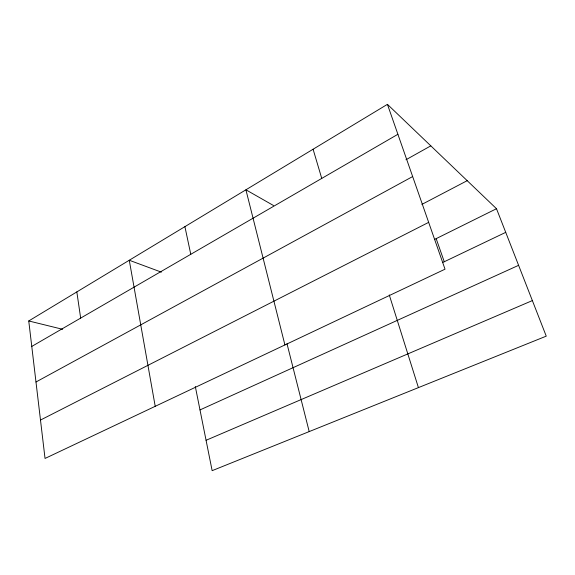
<?xml version="1.0" encoding="UTF-8"?>
<svg xmlns="http://www.w3.org/2000/svg" width="575" height="575" viewBox="0 0 575 575"><rect width="100%" height="100%" fill="white"/><g stroke="black" fill="none" stroke-linecap="round" stroke-linejoin="round"><path stroke-width="0.86" d="M387.428 104.334L445.021 269.186L45.037 458.448L28.75 320.958L387.428 104.334L496.498 208.718L546.25 336.152L212.146 470.666L195.313 386.515M31.769 346.43L397.893 134.291M405.95 159.757L430.812 145.856M35.981 382.001L412.656 176.554M421.878 204.405L467.195 180.679M40.487 420.059L428.662 222.36M434.571 239.437L496.498 208.718M442.664 262.509L505.72 232.35M199.999 409.918L518.6 265.327M206.073 440.285L532.364 300.588M28.75 320.958L62.618 329.295M161.359 272.14L129.267 260.245L155.214 406.317M273.513 205.527L245.913 189.8L284.927 344.942M436.173 238.639L444.267 261.747M389.261 294.896L418.42 387.615M313.088 149.227L321.748 178.408M286.99 343.692L309.199 431.588M184.913 226.643L190.778 254.301M76.834 291.913L80.665 318.104"/></g></svg>
